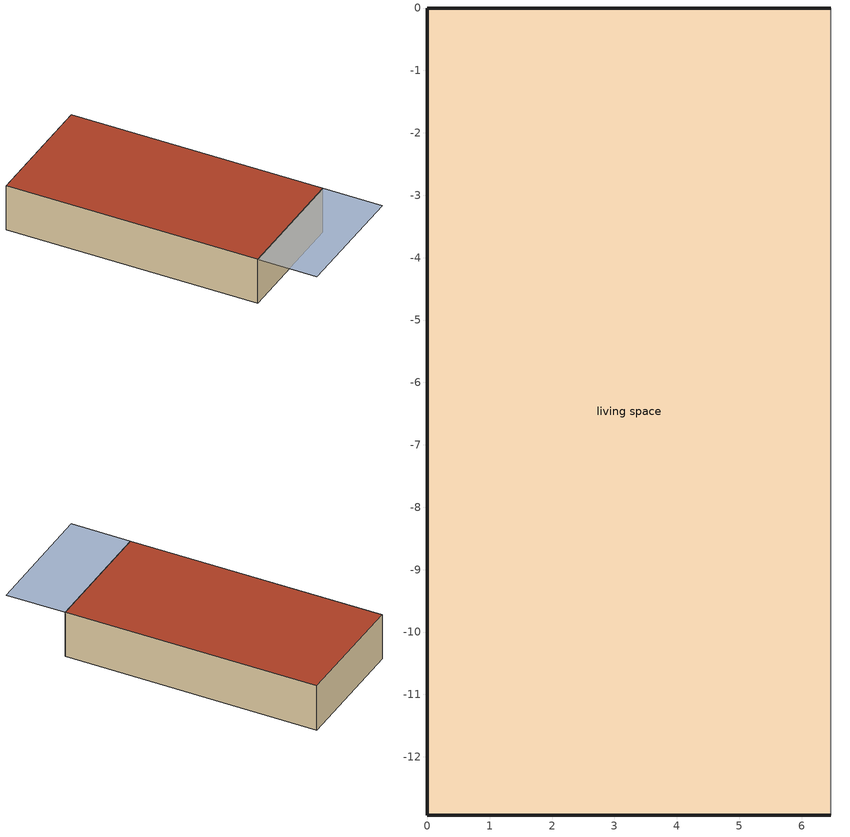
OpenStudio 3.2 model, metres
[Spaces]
living space
 floor foundation: 0,-12.93 0,0 6.47,0 6.47,-12.93 z0
 wall outside: 6.47,0 0,0 0,-12.93 6.47,-12.93 z0:2.44
 wall adiabatic: 6.47,-12.93 6.47,0 z0:2.44
 roof outside: 6.47,-12.93 6.47,0 0,0 0,-12.93 z2.44
shading: 0,-15.98 6.47,-15.98 6.47,-12.93 0,-12.93 z2.44
[Site]
Denver Intl Ap_CO_USA: Latitude {deg}=39.83; Longitude {deg}=-104.65; Time Zone {hr}=-7; Elevation {m}=1650
[ClimateZones]
Climate Zone Institution Name 1=Building America; Climate Zone Document Year 1=0; Climate Zone Value 1=Cold
[Site:WaterMainsTemperature]
Calculation Method=Correlation; Annual Average Outdoor Air Temperature {C}=10.8753; Maximum Difference In Monthly Average Outdoor Air Temperatures {deltaC}=23.1524
[Site:GroundTemperature:Deep]
10.8753, 10.8753, 10.8753, 10.8753, 10.8753, 10.8753, 10.8753, 10.8753, 10.8753, 10.8753, 10.8753, 10.8753
[Building]
Building 1: North Axis {deg}=0; Standards Number of Stories=1; Standards Number of Above Ground Stories=1; Standards Building Type=multifamily; Standards Number of Living Units=8
[ThermalZone]
living zone: Use Ideal Air Loads=No
[Sizing:Zone]
living zone: Zone Cooling Design Supply Air Temperature Input Method=SupplyAirTemperature; Zone Cooling Design Supply Air Temperature {C}=14; Zone Cooling Design Supply Air Temperature Difference {deltaC}=11.11; Zone Heating Design Supply Air Temperature Input Method=SupplyAirTemperature; Zone Heating Design Supply Air Temperature {C}=40; Zone Heating Design Supply Air Temperature Difference {deltaC}=11.11; Zone Cooling Design Supply Air Humidity Ratio {kg-H2O/kg-air}=0.0085; Zone Heating Design Supply Air Humidity Ratio {kg-H2O/kg-air}=0.008; Cooling Design Air Flow Method=DesignDay; Heating Design Air Flow Method=DesignDay; Account for Dedicated Outdoor Air System=No; Dedicated Outdoor Air System Control Strategy=NeutralSupplyAir; Dedicated Outdoor Air Low Setpoint Temperature for Design {C}=autosize; Dedicated Outdoor Air High Setpoint Temperature for Design {C}=autosize
[Space]
living space: Space Type=Space Type 1; Thermal Zone=living zone; Building Unit=unit 1
[SpaceType]
Space Type 1: Standards Space Type=living
[BuildingUnit]
unit 1: Building Unit Type=Residential
[External:File]
8760.csv: File=8760.csv
[People:Definition]
res occupants|living space: Number of People Calculation Method=People; Number of People {people}=3.39; Fraction Radiant=0.319734; Sensible Heat Fraction=0.573; Carbon Dioxide Generation Rate {m3/s-W}=0; Enable ASHRAE 55 Comfort Warnings=No; Mean Radiant Temperature Calculation Type=ZoneAveraged
[People]
res occupants|living space: People Definition=res occupants|living space; Space or SpaceType=living space; Number of People Schedule=occupants; Activity Level Schedule=res occupants activity schedule; Multiplier=1
[Schedule:File]
occupants: External File=8760.csv; Column Number=1; Rows to Skip at Top=1; Number of Hours of Data=8760; Minutes per Item=60
[Schedule:Constant]
res occupants activity schedule: Value=112.539
